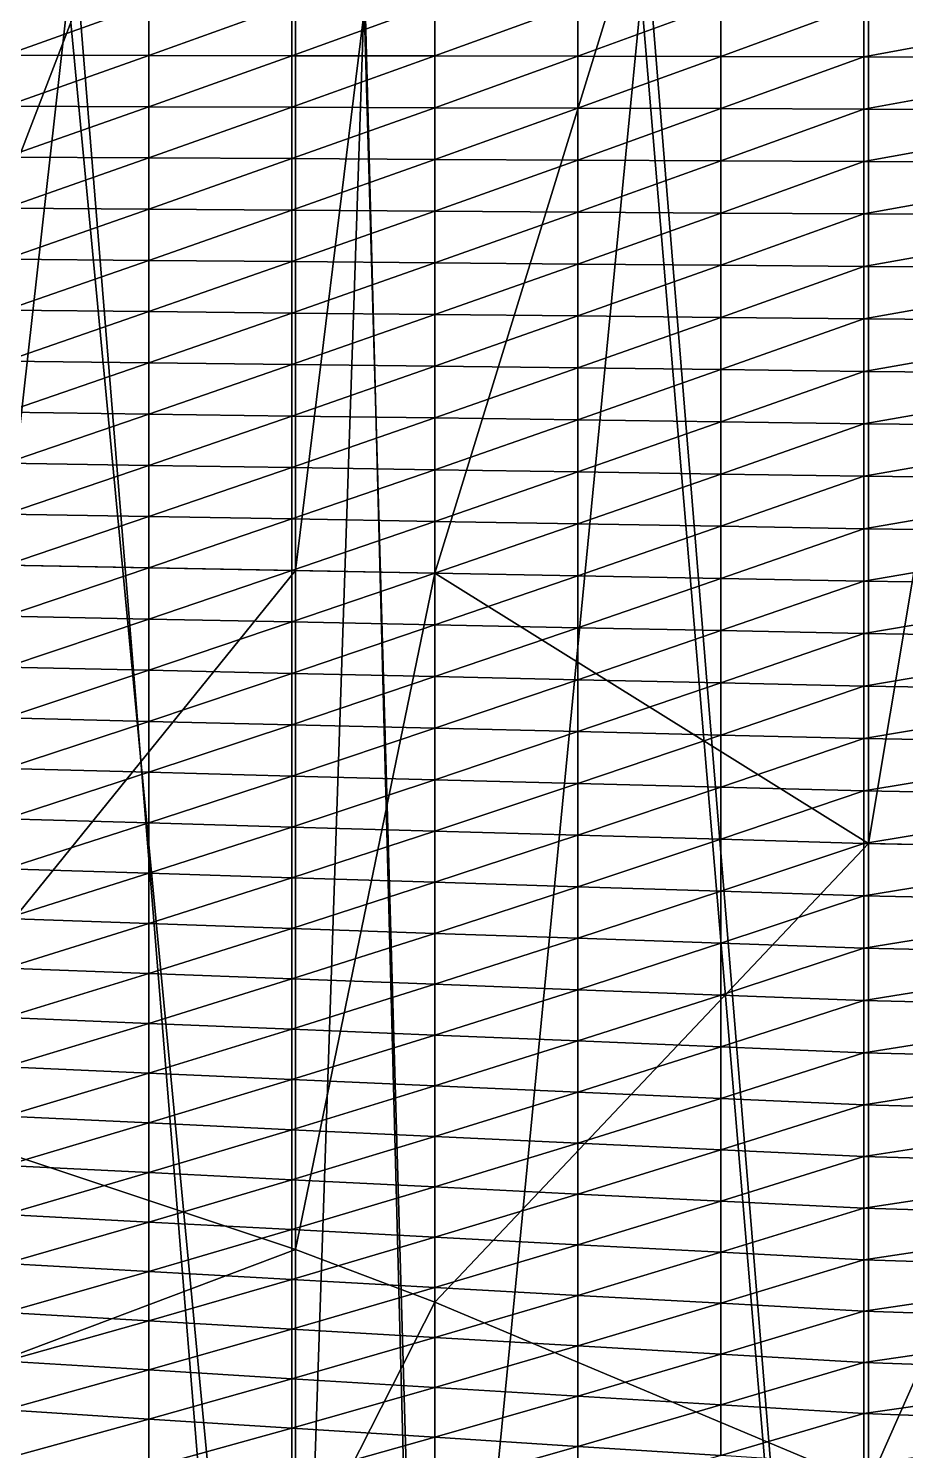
# Model space of a CAD drawing. Header units: metres. Extents: x -3 to 177, y -14 to 14.
# Drawn here: x 31.26 to 34.56, y -5.44 to -0.09 of the extents above; entities that cross this region are included whole.
import ezdxf

# ---------------------------------------------------------------- set-up
doc = ezdxf.new("R2010")
doc.units = ezdxf.units.M
for name, color, linetype, true_color in [('DB_5', 7, 'Continuous', 0x99866a), ('HOLD_5', 7, 'Continuous', 0xdf9582), ('HULL', 7, 'Continuous', 0x528ba5)]:
    doc.layers.add(name, color=color, linetype=linetype, true_color=true_color)

msp = doc.modelspace()

# ---------------------------------------------------------------- linework, layer by layer
at = {"layer": 'DB_5'}
for points in [[(34.4169, 10.1087, 1.75), (35.475, -10.5034, 1.75), (35.475, 10.5034, 1.75)], [(32.7875, 9.2422, 1.75), (34.4169, -10.1087, 1.75), (34.4169, 10.1087, 1.75)], [(34.4169, 10.1087, 1.75), (34.4169, -10.1087, 1.75), (35.475, -10.5034, 1.75)], [(32.2637, 8.9679, 1.75), (32.7875, -9.2422, 1.75), (32.7875, 9.2422, 1.75)], [(32.7875, 9.2422, 1.75), (32.7875, -9.2422, 1.75), (34.4169, -10.1087, 1.75)], [(30.6375, 8.157, 1.75), (32.2637, -8.9679, 1.75), (32.2637, 8.9679, 1.75)], [(32.2637, 8.9679, 1.75), (32.2637, -8.9679, 1.75), (32.7875, -9.2422, 1.75)], [(30.6375, 8.157, 1.75), (30.6375, -8.157, 1.75), (32.2637, -8.9679, 1.75)], [(32.7875, -2.1385), (32.7875, 2.1385), (34.4169, 3.1545)], [(32.7875, -2.1385), (34.4169, 3.1545), (34.4169, -3.1545)], [(34.4169, -3.1545), (34.4169, 3.1545), (35.475, 3.1757)], [(34.4169, -3.1545), (35.475, 3.1757), (35.475, -3.1757)], [(32.2637, -2.1287), (32.2637, 2.1287), (32.7875, 2.1385)], [(32.2637, -2.1287), (32.7875, 2.1385), (32.7875, -2.1385)], [(30.6375, -2.0985), (30.6375, 2.0985), (32.2637, 2.1287)], [(30.6375, -2.0985), (32.2637, 2.1287), (32.2637, -2.1287)], [(30.6375, -4.139, 0.35), (30.6375, -2.0985), (32.2637, -2.1287)], [(30.6375, -4.139, 0.35), (32.2637, -2.1287), (32.2637, -4.6807, 0.35)], [(32.2637, -4.6807, 0.35), (32.2637, -2.1287), (32.7875, -2.1385)], [(32.2637, -4.6807, 0.35), (32.7875, -2.1385), (32.7875, -4.8794, 0.35)], [(32.7875, -4.8794, 0.35), (32.7875, -2.1385), (34.4169, -3.1545)], [(32.7875, -4.8794, 0.35), (34.4169, -3.1545), (34.4169, -5.5645, 0.35)], [(34.4169, -5.5645, 0.35), (34.4169, -3.1545), (35.475, -3.1757)], [(34.4169, -5.5645, 0.35), (35.475, -3.1757), (35.475, -5.8089, 0.35)], [(30.6375, -5.2937, 0.7), (30.6375, -4.139, 0.35), (32.2637, -4.6807, 0.35)], [(30.6375, -5.2937, 0.7), (32.2637, -4.6807, 0.35), (32.2637, -5.9101, 0.7)], [(32.2637, -5.9101, 0.7), (32.2637, -4.6807, 0.35), (32.7875, -4.8794, 0.35)], [(32.2637, -5.9101, 0.7), (32.7875, -4.8794, 0.35), (32.7875, -6.1326, 0.7)], [(32.7875, -6.1326, 0.7), (32.7875, -4.8794, 0.35), (34.4169, -5.5645, 0.35)], [(30.6375, -6.2967, 1.05), (30.6375, -5.2937, 0.7), (32.2637, -5.9101, 0.7)]]:
    msp.add_3dface(points, dxfattribs=at)
at = {"layer": 'HOLD_5'}
for points in [[(30.6375, 9.996, 14.6), (30.6375, -9.996, 14.6), (32.2637, -9.996, 14.6)], [(30.6375, 9.996, 14.6), (32.2637, -9.996, 14.6), (32.2637, 9.996, 14.6)], [(32.2637, 9.996, 14.6), (32.2637, -9.996, 14.6), (32.7875, -9.996, 14.6)], [(32.2637, 9.996, 14.6), (32.7875, -9.996, 14.6), (32.7875, 9.996, 14.6)], [(32.7875, 9.996, 14.6), (32.7875, -9.996, 14.6), (34.4169, -9.996, 14.6)], [(32.7875, 9.996, 14.6), (34.4169, -9.996, 14.6), (34.4169, 9.996, 14.6)], [(34.4169, 9.996, 14.6), (34.4169, -9.996, 14.6), (35.475, -9.996, 14.6)], [(34.4169, 9.996, 14.6), (35.475, -9.996, 14.6), (35.475, 9.996, 14.6)], [(34.4169, -8.8001, 1.75), (34.4169, 8.8001, 1.75), (35.475, 9.1952, 1.75)], [(34.4169, -8.8001, 1.75), (35.475, 9.1952, 1.75), (35.475, -9.1952, 1.75)], [(32.7875, -7.9328, 1.75), (32.7875, 7.9328, 1.75), (34.4169, 8.8001, 1.75)], [(32.7875, -7.9328, 1.75), (34.4169, 8.8001, 1.75), (34.4169, -8.8001, 1.75)], [(32.2637, -7.6584, 1.75), (32.2637, 7.6584, 1.75), (32.7875, 7.9328, 1.75)], [(32.2637, -7.6584, 1.75), (32.7875, 7.9328, 1.75), (32.7875, -7.9328, 1.75)], [(30.6375, -6.8471, 1.75), (30.6375, 6.8471, 1.75), (32.2637, 7.6584, 1.75)], [(30.6375, -6.8471, 1.75), (32.2637, 7.6584, 1.75), (32.2637, -7.6584, 1.75)]]:
    msp.add_3dface(points, dxfattribs=at)
at = {"layer": 'HULL'}
for points in [[(31.175, -0.1917), (31.175, 0), (31.7125, 0)], [(31.175, -0.1917), (31.7125, 0), (31.7125, -0.1926)], [(31.7125, -0.1926), (31.7125, 0), (32.25, 0)], [(31.7125, -0.1926), (32.25, 0), (32.25, -0.1935)], [(32.25, -0.1935), (32.25, 0), (32.7875, 0)], [(32.25, -0.1935), (32.7875, 0), (32.7875, -0.1944)], [(32.7875, -0.1944), (32.7875, 0), (33.325, 0)], [(32.7875, -0.1944), (33.325, 0), (33.325, -0.1953)], [(33.325, -0.1953), (33.325, 0), (33.8625, 0)], [(33.325, -0.1953), (33.8625, 0), (33.8625, -0.1962)], [(33.8625, -0.1962), (33.8625, 0), (34.4, 0)], [(33.8625, -0.1962), (34.4, 0), (34.4, -0.1971)], [(34.4, -0.1971), (34.4, 0), (35.475, 0)], [(34.4, -0.1971), (35.475, 0), (35.475, -0.1985)], [(31.175, -0.3834), (31.175, -0.1917), (31.7125, -0.1926)], [(31.175, -0.3834), (31.7125, -0.1926), (31.7125, -0.3852)], [(31.7125, -0.3852), (31.7125, -0.1926), (32.25, -0.1935)], [(31.7125, -0.3852), (32.25, -0.1935), (32.25, -0.387)], [(32.25, -0.387), (32.25, -0.1935), (32.7875, -0.1944)], [(32.25, -0.387), (32.7875, -0.1944), (32.7875, -0.3888)], [(32.7875, -0.3888), (32.7875, -0.1944), (33.325, -0.1953)], [(32.7875, -0.3888), (33.325, -0.1953), (33.325, -0.3906)], [(33.325, -0.3906), (33.325, -0.1953), (33.8625, -0.1962)], [(33.325, -0.3906), (33.8625, -0.1962), (33.8625, -0.3925)], [(33.8625, -0.3925), (33.8625, -0.1962), (34.4, -0.1971)], [(33.8625, -0.3925), (34.4, -0.1971), (34.4, -0.3943)], [(34.4, -0.3943), (34.4, -0.1971), (35.475, -0.1985)], [(34.4, -0.3943), (35.475, -0.1985), (35.475, -0.397)], [(31.175, -0.575), (31.175, -0.3834), (31.7125, -0.3852)], [(31.175, -0.575), (31.7125, -0.3852), (31.7125, -0.5778)], [(31.7125, -0.5778), (31.7125, -0.3852), (32.25, -0.387)], [(31.7125, -0.5778), (32.25, -0.387), (32.25, -0.5805)], [(32.25, -0.5805), (32.25, -0.387), (32.7875, -0.3888)], [(32.25, -0.5805), (32.7875, -0.3888), (32.7875, -0.5832)], [(32.7875, -0.5832), (32.7875, -0.3888), (33.325, -0.3906)], [(32.7875, -0.5832), (33.325, -0.3906), (33.325, -0.586)], [(33.325, -0.586), (33.325, -0.3906), (33.8625, -0.3925)], [(33.325, -0.586), (33.8625, -0.3925), (33.8625, -0.5887)], [(33.8625, -0.5887), (33.8625, -0.3925), (34.4, -0.3943)], [(33.8625, -0.5887), (34.4, -0.3943), (34.4, -0.5914)], [(34.4, -0.5914), (34.4, -0.3943), (35.475, -0.397)], [(34.4, -0.5914), (35.475, -0.397), (35.475, -0.5954)], [(31.175, -0.7667), (31.175, -0.575), (31.7125, -0.5778)], [(31.175, -0.7667), (31.7125, -0.5778), (31.7125, -0.7704)], [(31.7125, -0.7704), (31.7125, -0.5778), (32.25, -0.5805)], [(31.7125, -0.7704), (32.25, -0.5805), (32.25, -0.774)], [(32.25, -0.774), (32.25, -0.5805), (32.7875, -0.5832)], [(32.25, -0.774), (32.7875, -0.5832), (32.7875, -0.7776)], [(32.7875, -0.7776), (32.7875, -0.5832), (33.325, -0.586)], [(32.7875, -0.7776), (33.325, -0.586), (33.325, -0.7813)], [(33.325, -0.7813), (33.325, -0.586), (33.8625, -0.5887)], [(33.325, -0.7813), (33.8625, -0.5887), (33.8625, -0.7849)], [(33.8625, -0.7849), (33.8625, -0.5887), (34.4, -0.5914)], [(33.8625, -0.7849), (34.4, -0.5914), (34.4, -0.7885)], [(34.4, -0.7885), (34.4, -0.5914), (35.475, -0.5954)], [(34.4, -0.7885), (35.475, -0.5954), (35.475, -0.7939)], [(31.175, -0.9584), (31.175, -0.7667), (31.7125, -0.7704)], [(31.175, -0.9584), (31.7125, -0.7704), (31.7125, -0.9629)], [(31.7125, -0.9629), (31.7125, -0.7704), (32.25, -0.774)], [(31.7125, -0.9629), (32.25, -0.774), (32.25, -0.9675)], [(32.25, -0.9675), (32.25, -0.774), (32.7875, -0.7776)], [(32.25, -0.9675), (32.7875, -0.7776), (32.7875, -0.972)], [(32.7875, -0.972), (32.7875, -0.7776), (33.325, -0.7813)], [(32.7875, -0.972), (33.325, -0.7813), (33.325, -0.9766)], [(33.325, -0.9766), (33.325, -0.7813), (33.8625, -0.7849)], [(33.325, -0.9766), (33.8625, -0.7849), (33.8625, -0.9811)], [(33.8625, -0.9811), (33.8625, -0.7849), (34.4, -0.7885)], [(33.8625, -0.9811), (34.4, -0.7885), (34.4, -0.9857)], [(34.4, -0.9857), (34.4, -0.7885), (35.475, -0.7939)], [(34.4, -0.9857), (35.475, -0.7939), (35.475, -0.9924)], [(31.175, -1.1501), (31.175, -0.9584), (31.7125, -0.9629)], [(31.175, -1.1501), (31.7125, -0.9629), (31.7125, -1.1555)], [(31.7125, -1.1555), (31.7125, -0.9629), (32.25, -0.9675)], [(31.7125, -1.1555), (32.25, -0.9675), (32.25, -1.161)], [(32.25, -1.161), (32.25, -0.9675), (32.7875, -0.972)], [(32.25, -1.161), (32.7875, -0.972), (32.7875, -1.1664)], [(32.7875, -1.1664), (32.7875, -0.972), (33.325, -0.9766)], [(32.7875, -1.1664), (33.325, -0.9766), (33.325, -1.1719)], [(33.325, -1.1719), (33.325, -0.9766), (33.8625, -0.9811)], [(33.325, -1.1719), (33.8625, -0.9811), (33.8625, -1.1774)], [(33.8625, -1.1774), (33.8625, -0.9811), (34.4, -0.9857)], [(33.8625, -1.1774), (34.4, -0.9857), (34.4, -1.1828)], [(34.4, -1.1828), (34.4, -0.9857), (35.475, -0.9924)], [(34.4, -1.1828), (35.475, -0.9924), (35.475, -1.1909)], [(31.175, -1.3418), (31.175, -1.1501), (31.7125, -1.1555)], [(31.175, -1.3418), (31.7125, -1.1555), (31.7125, -1.3481)], [(31.7125, -1.3481), (31.7125, -1.1555), (32.25, -1.161)], [(31.7125, -1.3481), (32.25, -1.161), (32.25, -1.3545)], [(32.25, -1.3545), (32.25, -1.161), (32.7875, -1.1664)], [(32.25, -1.3545), (32.7875, -1.1664), (32.7875, -1.3609)], [(32.7875, -1.3609), (32.7875, -1.1664), (33.325, -1.1719)], [(32.7875, -1.3609), (33.325, -1.1719), (33.325, -1.3672)], [(33.325, -1.3672), (33.325, -1.1719), (33.8625, -1.1774)], [(33.325, -1.3672), (33.8625, -1.1774), (33.8625, -1.3736)], [(33.8625, -1.3736), (33.8625, -1.1774), (34.4, -1.1828)], [(33.8625, -1.3736), (34.4, -1.1828), (34.4, -1.38)], [(34.4, -1.38), (34.4, -1.1828), (35.475, -1.1909)], [(34.4, -1.38), (35.475, -1.1909), (35.475, -1.3894)], [(31.175, -1.5334), (31.175, -1.3418), (31.7125, -1.3481)], [(31.175, -1.5334), (31.7125, -1.3481), (31.7125, -1.5407)], [(31.7125, -1.5407), (31.7125, -1.3481), (32.25, -1.3545)], [(31.7125, -1.5407), (32.25, -1.3545), (32.25, -1.548)], [(32.25, -1.548), (32.25, -1.3545), (32.7875, -1.3609)], [(32.25, -1.548), (32.7875, -1.3609), (32.7875, -1.5553)], [(32.7875, -1.5553), (32.7875, -1.3609), (33.325, -1.3672)], [(32.7875, -1.5553), (33.325, -1.3672), (33.325, -1.5625)], [(33.325, -1.5625), (33.325, -1.3672), (33.8625, -1.3736)], [(33.325, -1.5625), (33.8625, -1.3736), (33.8625, -1.5698)], [(33.8625, -1.5698), (33.8625, -1.3736), (34.4, -1.38)], [(33.8625, -1.5698), (34.4, -1.38), (34.4, -1.5771)], [(34.4, -1.5771), (34.4, -1.38), (35.475, -1.3894)], [(34.4, -1.5771), (35.475, -1.3894), (35.475, -1.5878)], [(31.175, -1.7251), (31.175, -1.5334), (31.7125, -1.5407)], [(31.175, -1.7251), (31.7125, -1.5407), (31.7125, -1.7333)], [(31.7125, -1.7333), (31.7125, -1.5407), (32.25, -1.548)], [(31.7125, -1.7333), (32.25, -1.548), (32.25, -1.7415)], [(32.25, -1.7415), (32.25, -1.548), (32.7875, -1.5553)], [(32.25, -1.7415), (32.7875, -1.5553), (32.7875, -1.7497)], [(32.7875, -1.7497), (32.7875, -1.5553), (33.325, -1.5625)], [(32.7875, -1.7497), (33.325, -1.5625), (33.325, -1.7579)], [(33.325, -1.7579), (33.325, -1.5625), (33.8625, -1.5698)], [(33.325, -1.7579), (33.8625, -1.5698), (33.8625, -1.766)], [(33.8625, -1.766), (33.8625, -1.5698), (34.4, -1.5771)], [(33.8625, -1.766), (34.4, -1.5771), (34.4, -1.7742)], [(34.4, -1.7742), (34.4, -1.5771), (35.475, -1.5878)], [(34.4, -1.7742), (35.475, -1.5878), (35.475, -1.7863)], [(31.175, -1.9168), (31.175, -1.7251), (31.7125, -1.7333)], [(31.175, -1.9168), (31.7125, -1.7333), (31.7125, -1.9259)], [(31.7125, -1.9259), (31.7125, -1.7333), (32.25, -1.7415)], [(31.7125, -1.9259), (32.25, -1.7415), (32.25, -1.935)], [(32.25, -1.935), (32.25, -1.7415), (32.7875, -1.7497)], [(32.25, -1.935), (32.7875, -1.7497), (32.7875, -1.9441)], [(32.7875, -1.9441), (32.7875, -1.7497), (33.325, -1.7579)], [(32.7875, -1.9441), (33.325, -1.7579), (33.325, -1.9532)], [(33.325, -1.9532), (33.325, -1.7579), (33.8625, -1.766)], [(33.325, -1.9532), (33.8625, -1.766), (33.8625, -1.9623)], [(33.8625, -1.9623), (33.8625, -1.766), (34.4, -1.7742)], [(33.8625, -1.9623), (34.4, -1.7742), (34.4, -1.9714)], [(34.4, -1.9714), (34.4, -1.7742), (35.475, -1.7863)], [(34.4, -1.9714), (35.475, -1.7863), (35.475, -1.9848)], [(31.175, -2.1085), (31.175, -1.9168), (31.7125, -1.9259)], [(31.175, -2.1085), (31.7125, -1.9259), (31.7125, -2.1185)], [(31.7125, -2.1185), (31.7125, -1.9259), (32.25, -1.935)], [(31.7125, -2.1185), (32.25, -1.935), (32.25, -2.1285)], [(32.25, -2.1285), (32.25, -1.935), (32.7875, -1.9441)], [(32.25, -2.1285), (32.7875, -1.9441), (32.7875, -2.1385)], [(32.7875, -2.1385), (32.7875, -1.9441), (33.325, -1.9532)], [(32.7875, -2.1385), (33.325, -1.9532), (33.325, -2.1485)], [(33.325, -2.1485), (33.325, -1.9532), (33.8625, -1.9623)], [(33.325, -2.1485), (33.8625, -1.9623), (33.8625, -2.1585)], [(33.8625, -2.1585), (33.8625, -1.9623), (34.4, -1.9714)], [(33.8625, -2.1585), (34.4, -1.9714), (34.4, -2.1685)], [(34.4, -2.1685), (34.4, -1.9714), (35.475, -1.9848)], [(34.4, -2.1685), (35.475, -1.9848), (35.475, -2.1833)], [(31.175, -2.3001, 0.0018), (31.175, -2.1085), (31.7125, -2.1185)], [(31.175, -2.3001, 0.0018), (31.7125, -2.1185), (31.7125, -2.311, 0.0015)], [(31.7125, -2.311, 0.0015), (31.7125, -2.1185), (32.25, -2.1285)], [(31.7125, -2.311, 0.0015), (32.25, -2.1285), (32.25, -2.322, 0.0012)], [(32.25, -2.322, 0.0012), (32.25, -2.1285), (32.7875, -2.1385)], [(32.25, -2.322, 0.0012), (32.7875, -2.1385), (32.7875, -2.3329, 0.0009)], [(32.7875, -2.3329, 0.0009), (32.7875, -2.1385), (33.325, -2.1485)], [(32.7875, -2.3329, 0.0009), (33.325, -2.1485), (33.325, -2.3438, 0.0006)], [(33.325, -2.3438, 0.0006), (33.325, -2.1485), (33.8625, -2.1585)], [(33.325, -2.3438, 0.0006), (33.8625, -2.1585), (33.8625, -2.3547, 0.0003)], [(33.8625, -2.3547, 0.0003), (33.8625, -2.1585), (34.4, -2.1685)], [(33.8625, -2.3547, 0.0003), (34.4, -2.1685), (34.4, -2.3656)], [(34.4, -2.3656), (34.4, -2.1685), (35.475, -2.1833)], [(34.4, -2.3656), (35.475, -2.1833), (35.475, -2.3818)], [(31.175, -2.4915, 0.0101), (31.175, -2.3001, 0.0018), (31.7125, -2.311, 0.0015)], [(31.175, -2.4915, 0.0101), (31.7125, -2.311, 0.0015), (31.7125, -2.5034, 0.0085)], [(31.7125, -2.5034, 0.0085), (31.7125, -2.311, 0.0015), (32.25, -2.322, 0.0012)], [(31.7125, -2.5034, 0.0085), (32.25, -2.322, 0.0012), (32.25, -2.5153, 0.0068)], [(32.25, -2.5153, 0.0068), (32.25, -2.322, 0.0012), (32.7875, -2.3329, 0.0009)], [(32.25, -2.5153, 0.0068), (32.7875, -2.3329, 0.0009), (32.7875, -2.5272, 0.0051)], [(32.7875, -2.5272, 0.0051), (32.7875, -2.3329, 0.0009), (33.325, -2.3438, 0.0006)], [(32.7875, -2.5272, 0.0051), (33.325, -2.3438, 0.0006), (33.325, -2.539, 0.0034)], [(33.325, -2.539, 0.0034), (33.325, -2.3438, 0.0006), (33.8625, -2.3547, 0.0003)], [(33.325, -2.539, 0.0034), (33.8625, -2.3547, 0.0003), (33.8625, -2.5509, 0.0017)], [(33.8625, -2.5509, 0.0017), (33.8625, -2.3547, 0.0003), (34.4, -2.3656)], [(33.8625, -2.5509, 0.0017), (34.4, -2.3656), (34.4, -2.5628)], [(34.4, -2.5628), (34.4, -2.3656), (35.475, -2.3818)], [(34.4, -2.5628), (35.475, -2.3818), (35.475, -2.5802)], [(31.175, -2.6829, 0.0193), (31.175, -2.4915, 0.0101), (31.7125, -2.5034, 0.0085)], [(31.175, -2.6829, 0.0193), (31.7125, -2.5034, 0.0085), (31.7125, -2.6957, 0.0161)], [(31.7125, -2.6957, 0.0161), (31.7125, -2.5034, 0.0085), (32.25, -2.5153, 0.0068)], [(31.7125, -2.6957, 0.0161), (32.25, -2.5153, 0.0068), (32.25, -2.7086, 0.0129)], [(32.25, -2.7086, 0.0129), (32.25, -2.5153, 0.0068), (32.7875, -2.5272, 0.0051)], [(32.25, -2.7086, 0.0129), (32.7875, -2.5272, 0.0051), (32.7875, -2.7214, 0.0097)], [(32.7875, -2.7214, 0.0097), (32.7875, -2.5272, 0.0051), (33.325, -2.539, 0.0034)], [(32.7875, -2.7214, 0.0097), (33.325, -2.539, 0.0034), (33.325, -2.7342, 0.0064)], [(33.325, -2.7342, 0.0064), (33.325, -2.539, 0.0034), (33.8625, -2.5509, 0.0017)], [(33.325, -2.7342, 0.0064), (33.8625, -2.5509, 0.0017), (33.8625, -2.7471, 0.0032)], [(33.8625, -2.7471, 0.0032), (33.8625, -2.5509, 0.0017), (34.4, -2.5628)], [(33.8625, -2.7471, 0.0032), (34.4, -2.5628), (34.4, -2.7599)], [(34.4, -2.7599), (34.4, -2.5628), (35.475, -2.5802)], [(34.4, -2.7599), (35.475, -2.5802), (35.475, -2.7787)], [(31.175, -2.8731, 0.0398), (31.175, -2.6829, 0.0193), (31.7125, -2.6957, 0.0161)], [(31.175, -2.8731, 0.0398), (31.7125, -2.6957, 0.0161), (31.7125, -2.8871, 0.0332)], [(31.7125, -2.8871, 0.0332), (31.7125, -2.6957, 0.0161), (32.25, -2.7086, 0.0129)], [(31.7125, -2.8871, 0.0332), (32.25, -2.7086, 0.0129), (32.25, -2.9011, 0.0265)], [(32.25, -2.9011, 0.0265), (32.25, -2.7086, 0.0129), (32.7875, -2.7214, 0.0097)], [(32.25, -2.9011, 0.0265), (32.7875, -2.7214, 0.0097), (32.7875, -2.9151, 0.0199)], [(32.7875, -2.9151, 0.0199), (32.7875, -2.7214, 0.0097), (33.325, -2.7342, 0.0064)], [(32.7875, -2.9151, 0.0199), (33.325, -2.7342, 0.0064), (33.325, -2.9291, 0.0133)], [(33.325, -2.9291, 0.0133), (33.325, -2.7342, 0.0064), (33.8625, -2.7471, 0.0032)], [(33.325, -2.9291, 0.0133), (33.8625, -2.7471, 0.0032), (33.8625, -2.9431, 0.0066)], [(33.8625, -2.9431, 0.0066), (33.8625, -2.7471, 0.0032), (34.4, -2.7599)], [(33.8625, -2.9431, 0.0066), (34.4, -2.7599), (34.4, -2.957)], [(34.4, -2.957), (34.4, -2.7599), (35.475, -2.7787)], [(34.4, -2.957), (35.475, -2.7787), (35.475, -2.9772)], [(31.175, -3.0622, 0.0665), (31.175, -2.8731, 0.0398), (31.7125, -2.8871, 0.0332)], [(31.175, -3.0622, 0.0665), (31.7125, -2.8871, 0.0332), (31.7125, -3.0776, 0.0554)], [(31.7125, -3.0776, 0.0554), (31.7125, -2.8871, 0.0332), (32.25, -2.9011, 0.0265)], [(31.7125, -3.0776, 0.0554), (32.25, -2.9011, 0.0265), (32.25, -3.0929, 0.0443)], [(32.25, -3.0929, 0.0443), (32.25, -2.9011, 0.0265), (32.7875, -2.9151, 0.0199)], [(32.25, -3.0929, 0.0443), (32.7875, -2.9151, 0.0199), (32.7875, -3.1082, 0.0333)], [(32.7875, -3.1082, 0.0333), (32.7875, -2.9151, 0.0199), (33.325, -2.9291, 0.0133)], [(32.7875, -3.1082, 0.0333), (33.325, -2.9291, 0.0133), (33.325, -3.1235, 0.0222)], [(33.325, -3.1235, 0.0222), (33.325, -2.9291, 0.0133), (33.8625, -2.9431, 0.0066)], [(33.325, -3.1235, 0.0222), (33.8625, -2.9431, 0.0066), (33.8625, -3.1389, 0.0111)], [(33.8625, -3.1389, 0.0111), (33.8625, -2.9431, 0.0066), (34.4, -2.957)], [(33.8625, -3.1389, 0.0111), (34.4, -2.957), (34.4, -3.1542)], [(34.4, -3.1542), (34.4, -2.957), (35.475, -2.9772)], [(34.4, -3.1542), (35.475, -2.9772), (35.475, -3.1757)], [(31.175, -3.2499, 0.1002), (31.175, -3.0622, 0.0665), (31.7125, -3.0776, 0.0554)], [(31.175, -3.2499, 0.1002), (31.7125, -3.0776, 0.0554), (31.7125, -3.2668, 0.0838)], [(31.7125, -3.2668, 0.0838), (31.7125, -3.0776, 0.0554), (32.25, -3.0929, 0.0443)], [(31.7125, -3.2668, 0.0838), (32.25, -3.0929, 0.0443), (32.25, -3.2837, 0.0674)], [(32.25, -3.2837, 0.0674), (32.25, -3.0929, 0.0443), (32.7875, -3.1082, 0.0333)], [(32.25, -3.2837, 0.0674), (32.7875, -3.1082, 0.0333), (32.7875, -3.3006, 0.051)], [(32.7875, -3.3006, 0.051), (32.7875, -3.1082, 0.0333), (33.325, -3.1235, 0.0222)], [(32.7875, -3.3006, 0.051), (33.325, -3.1235, 0.0222), (33.325, -3.3175, 0.0346)], [(33.325, -3.3175, 0.0346), (33.325, -3.1235, 0.0222), (33.8625, -3.1389, 0.0111)], [(33.325, -3.3175, 0.0346), (33.8625, -3.1389, 0.0111), (33.8625, -3.3344, 0.0182)], [(33.8625, -3.3344, 0.0182), (33.8625, -3.1389, 0.0111), (34.4, -3.1542)], [(33.8625, -3.3344, 0.0182), (34.4, -3.1542), (34.4, -3.3513, 0.0018)], [(34.4, -3.3513, 0.0018), (34.4, -3.1542), (35.475, -3.1757)], [(34.4, -3.3513, 0.0018), (35.475, -3.1757), (35.475, -3.3741, 0.0016)], [(31.175, -3.4372, 0.1373), (31.175, -3.2499, 0.1002), (31.7125, -3.2668, 0.0838)], [(31.175, -3.4372, 0.1373), (31.7125, -3.2668, 0.0838), (31.7125, -3.4557, 0.1162)], [(31.7125, -3.4557, 0.1162), (31.7125, -3.2668, 0.0838), (32.25, -3.2837, 0.0674)], [(31.7125, -3.4557, 0.1162), (32.25, -3.2837, 0.0674), (32.25, -3.4742, 0.095)], [(32.25, -3.4742, 0.095), (32.25, -3.2837, 0.0674), (32.7875, -3.3006, 0.051)], [(32.25, -3.4742, 0.095), (32.7875, -3.3006, 0.051), (32.7875, -3.4927, 0.0738)], [(32.7875, -3.4927, 0.0738), (32.7875, -3.3006, 0.051), (33.325, -3.3175, 0.0346)], [(32.7875, -3.4927, 0.0738), (33.325, -3.3175, 0.0346), (33.325, -3.5112, 0.0526)], [(33.325, -3.5112, 0.0526), (33.325, -3.3175, 0.0346), (33.8625, -3.3344, 0.0182)], [(33.325, -3.5112, 0.0526), (33.8625, -3.3344, 0.0182), (33.8625, -3.5297, 0.0314)], [(33.8625, -3.5297, 0.0314), (33.8625, -3.3344, 0.0182), (34.4, -3.3513, 0.0018)], [(33.8625, -3.5297, 0.0314), (34.4, -3.3513, 0.0018), (34.4, -3.5482, 0.0102)], [(34.4, -3.5482, 0.0102), (34.4, -3.3513, 0.0018), (35.475, -3.3741, 0.0016)], [(34.4, -3.5482, 0.0102), (35.475, -3.3741, 0.0016), (35.475, -3.5725, 0.0089)], [(31.175, -3.6234, 0.1787), (31.175, -3.4372, 0.1373), (31.7125, -3.4557, 0.1162)], [(31.175, -3.6234, 0.1787), (31.7125, -3.4557, 0.1162), (31.7125, -3.6437, 0.1524)], [(31.7125, -3.6437, 0.1524), (31.7125, -3.4557, 0.1162), (32.25, -3.4742, 0.095)], [(31.7125, -3.6437, 0.1524), (32.25, -3.4742, 0.095), (32.25, -3.664, 0.126)], [(32.25, -3.664, 0.126), (32.25, -3.4742, 0.095), (32.7875, -3.4927, 0.0738)], [(32.25, -3.664, 0.126), (32.7875, -3.4927, 0.0738), (32.7875, -3.6842, 0.0997)], [(32.7875, -3.6842, 0.0997), (32.7875, -3.4927, 0.0738), (33.325, -3.5112, 0.0526)], [(32.7875, -3.6842, 0.0997), (33.325, -3.5112, 0.0526), (33.325, -3.7045, 0.0733)], [(33.325, -3.7045, 0.0733), (33.325, -3.5112, 0.0526), (33.8625, -3.5297, 0.0314)], [(33.325, -3.7045, 0.0733), (33.8625, -3.5297, 0.0314), (33.8625, -3.7248, 0.047)], [(33.8625, -3.7248, 0.047), (33.8625, -3.5297, 0.0314), (34.4, -3.5482, 0.0102)], [(33.8625, -3.7248, 0.047), (34.4, -3.5482, 0.0102), (34.4, -3.7451, 0.0206)], [(34.4, -3.7451, 0.0206), (34.4, -3.5482, 0.0102), (35.475, -3.5725, 0.0089)], [(34.4, -3.7451, 0.0206), (35.475, -3.5725, 0.0089), (35.475, -3.7707, 0.018)], [(31.175, -3.8092, 0.2234), (31.175, -3.6234, 0.1787), (31.7125, -3.6437, 0.1524)], [(31.175, -3.8092, 0.2234), (31.7125, -3.6437, 0.1524), (31.7125, -3.8312, 0.193)], [(31.7125, -3.8312, 0.193), (31.7125, -3.6437, 0.1524), (32.25, -3.664, 0.126)], [(31.7125, -3.8312, 0.193), (32.25, -3.664, 0.126), (32.25, -3.8532, 0.1626)], [(32.25, -3.8532, 0.1626), (32.25, -3.664, 0.126), (32.7875, -3.6842, 0.0997)], [(32.25, -3.8532, 0.1626), (32.7875, -3.6842, 0.0997), (32.7875, -3.8752, 0.1322)], [(32.7875, -3.8752, 0.1322), (32.7875, -3.6842, 0.0997), (33.325, -3.7045, 0.0733)], [(32.7875, -3.8752, 0.1322), (33.325, -3.7045, 0.0733), (33.325, -3.8972, 0.1017)], [(33.325, -3.8972, 0.1017), (33.325, -3.7045, 0.0733), (33.8625, -3.7248, 0.047)], [(33.325, -3.8972, 0.1017), (33.8625, -3.7248, 0.047), (33.8625, -3.9192, 0.0713)], [(33.8625, -3.9192, 0.0713), (33.8625, -3.7248, 0.047), (34.4, -3.7451, 0.0206)], [(33.8625, -3.9192, 0.0713), (34.4, -3.7451, 0.0206), (34.4, -3.9411, 0.0409)], [(34.4, -3.9411, 0.0409), (34.4, -3.7451, 0.0206), (35.475, -3.7707, 0.018)], [(34.4, -3.9411, 0.0409), (35.475, -3.7707, 0.018), (35.475, -3.9682, 0.0358)], [(31.175, -3.9948, 0.2694), (31.175, -3.8092, 0.2234), (31.7125, -3.8312, 0.193)], [(31.175, -3.9948, 0.2694), (31.7125, -3.8312, 0.193), (31.7125, -4.0184, 0.2354)], [(31.7125, -4.0184, 0.2354), (31.7125, -3.8312, 0.193), (32.25, -3.8532, 0.1626)], [(31.7125, -4.0184, 0.2354), (32.25, -3.8532, 0.1626), (32.25, -4.0421, 0.2013)], [(32.25, -4.0421, 0.2013), (32.25, -3.8532, 0.1626), (32.7875, -3.8752, 0.1322)], [(32.25, -4.0421, 0.2013), (32.7875, -3.8752, 0.1322), (32.7875, -4.0658, 0.1672)], [(32.7875, -4.0658, 0.1672), (32.7875, -3.8752, 0.1322), (33.325, -3.8972, 0.1017)], [(32.7875, -4.0658, 0.1672), (33.325, -3.8972, 0.1017), (33.325, -4.0895, 0.1331)], [(33.325, -4.0895, 0.1331), (33.325, -3.8972, 0.1017), (33.8625, -3.9192, 0.0713)], [(33.325, -4.0895, 0.1331), (33.8625, -3.9192, 0.0713), (33.8625, -4.1131, 0.099)], [(33.8625, -4.1131, 0.099), (33.8625, -3.9192, 0.0713), (34.4, -3.9411, 0.0409)], [(33.8625, -4.1131, 0.099), (34.4, -3.9411, 0.0409), (34.4, -4.1368, 0.0649)], [(34.4, -4.1368, 0.0649), (34.4, -3.9411, 0.0409), (35.475, -3.9682, 0.0358)], [(31.175, -4.1801, 0.3171), (31.175, -3.9948, 0.2694), (31.7125, -4.0184, 0.2354)], [(34.4, -4.1368, 0.0649), (35.475, -3.9682, 0.0358), (35.475, -4.1654, 0.0568)], [(31.175, -4.1801, 0.3171), (31.7125, -4.0184, 0.2354), (31.7125, -4.2054, 0.2798)], [(31.7125, -4.2054, 0.2798), (31.7125, -4.0184, 0.2354), (32.25, -4.0421, 0.2013)], [(31.7125, -4.2054, 0.2798), (32.25, -4.0421, 0.2013), (32.25, -4.2307, 0.2425)], [(32.25, -4.2307, 0.2425), (32.25, -4.0421, 0.2013), (32.7875, -4.0658, 0.1672)], [(32.25, -4.2307, 0.2425), (32.7875, -4.0658, 0.1672), (32.7875, -4.2559, 0.2053)], [(32.7875, -4.2559, 0.2053), (32.7875, -4.0658, 0.1672), (33.325, -4.0895, 0.1331)], [(32.7875, -4.2559, 0.2053), (33.325, -4.0895, 0.1331), (33.325, -4.2812, 0.168)], [(33.325, -4.2812, 0.168), (33.325, -4.0895, 0.1331), (33.8625, -4.1131, 0.099)], [(33.325, -4.2812, 0.168), (33.8625, -4.1131, 0.099), (33.8625, -4.3065, 0.1307)], [(33.8625, -4.3065, 0.1307), (33.8625, -4.1131, 0.099), (34.4, -4.1368, 0.0649)], [(33.8625, -4.3065, 0.1307), (34.4, -4.1368, 0.0649), (34.4, -4.3318, 0.0934)], [(34.4, -4.3318, 0.0934), (34.4, -4.1368, 0.0649), (35.475, -4.1654, 0.0568)], [(34.4, -4.3318, 0.0934), (35.475, -4.1654, 0.0568), (35.475, -4.3621, 0.0818)], [(31.175, -4.365, 0.3665), (31.175, -4.1801, 0.3171), (31.7125, -4.2054, 0.2798)], [(31.175, -4.365, 0.3665), (31.7125, -4.2054, 0.2798), (31.7125, -4.3918, 0.3266)], [(31.7125, -4.3918, 0.3266), (31.7125, -4.2054, 0.2798), (32.25, -4.2307, 0.2425)], [(31.7125, -4.3918, 0.3266), (32.25, -4.2307, 0.2425), (32.25, -4.4187, 0.2868)], [(32.25, -4.4187, 0.2868), (32.25, -4.2307, 0.2425), (32.7875, -4.2559, 0.2053)], [(32.25, -4.4187, 0.2868), (32.7875, -4.2559, 0.2053), (32.7875, -4.4455, 0.2469)], [(32.7875, -4.4455, 0.2469), (32.7875, -4.2559, 0.2053), (33.325, -4.2812, 0.168)], [(32.7875, -4.4455, 0.2469), (33.325, -4.2812, 0.168), (33.325, -4.4724, 0.207)], [(33.325, -4.4724, 0.207), (33.325, -4.2812, 0.168), (33.8625, -4.3065, 0.1307)], [(33.325, -4.4724, 0.207), (33.8625, -4.3065, 0.1307), (33.8625, -4.4992, 0.1671)], [(33.8625, -4.4992, 0.1671), (33.8625, -4.3065, 0.1307), (34.4, -4.3318, 0.0934)], [(31.175, -4.5497, 0.4169), (31.175, -4.365, 0.3665), (31.7125, -4.3918, 0.3266)], [(33.8625, -4.4992, 0.1671), (34.4, -4.3318, 0.0934), (34.4, -4.5261, 0.1272)], [(34.4, -4.5261, 0.1272), (34.4, -4.3318, 0.0934), (35.475, -4.3621, 0.0818)], [(34.4, -4.5261, 0.1272), (35.475, -4.3621, 0.0818), (35.475, -4.558, 0.1113)], [(31.175, -4.5497, 0.4169), (31.7125, -4.3918, 0.3266), (31.7125, -4.5781, 0.3745)], [(31.7125, -4.5781, 0.3745), (31.7125, -4.3918, 0.3266), (32.25, -4.4187, 0.2868)], [(31.7125, -4.5781, 0.3745), (32.25, -4.4187, 0.2868), (32.25, -4.6064, 0.3321)], [(32.25, -4.6064, 0.3321), (32.25, -4.4187, 0.2868), (32.7875, -4.4455, 0.2469)], [(32.25, -4.6064, 0.3321), (32.7875, -4.4455, 0.2469), (32.7875, -4.6348, 0.2898)], [(32.7875, -4.6348, 0.2898), (32.7875, -4.4455, 0.2469), (33.325, -4.4724, 0.207)], [(32.7875, -4.6348, 0.2898), (33.325, -4.4724, 0.207), (33.325, -4.6632, 0.2474)], [(33.325, -4.6632, 0.2474), (33.325, -4.4724, 0.207), (33.8625, -4.4992, 0.1671)], [(33.325, -4.6632, 0.2474), (33.8625, -4.4992, 0.1671), (33.8625, -4.6916, 0.205)], [(33.8625, -4.6916, 0.205), (33.8625, -4.4992, 0.1671), (34.4, -4.5261, 0.1272)], [(33.8625, -4.6916, 0.205), (34.4, -4.5261, 0.1272), (34.4, -4.72, 0.1627)], [(34.4, -4.72, 0.1627), (34.4, -4.5261, 0.1272), (35.475, -4.558, 0.1113)], [(31.175, -4.7338, 0.4694), (31.175, -4.5497, 0.4169), (31.7125, -4.5781, 0.3745)], [(31.175, -4.7338, 0.4694), (31.7125, -4.5781, 0.3745), (31.7125, -4.7637, 0.4249)], [(31.7125, -4.7637, 0.4249), (31.7125, -4.5781, 0.3745), (32.25, -4.6064, 0.3321)], [(34.4, -4.72, 0.1627), (35.475, -4.558, 0.1113), (35.475, -4.7536, 0.1423)], [(31.7125, -4.7637, 0.4249), (32.25, -4.6064, 0.3321), (32.25, -4.7936, 0.3804)], [(32.25, -4.7936, 0.3804), (32.25, -4.6064, 0.3321), (32.7875, -4.6348, 0.2898)], [(32.25, -4.7936, 0.3804), (32.7875, -4.6348, 0.2898), (32.7875, -4.8234, 0.3359)], [(32.7875, -4.8234, 0.3359), (32.7875, -4.6348, 0.2898), (33.325, -4.6632, 0.2474)], [(32.7875, -4.8234, 0.3359), (33.325, -4.6632, 0.2474), (33.325, -4.8533, 0.2915)], [(33.325, -4.8533, 0.2915), (33.325, -4.6632, 0.2474), (33.8625, -4.6916, 0.205)], [(33.325, -4.8533, 0.2915), (33.8625, -4.6916, 0.205), (33.8625, -4.8832, 0.247)], [(33.8625, -4.8832, 0.247), (33.8625, -4.6916, 0.205), (34.4, -4.72, 0.1627)], [(31.175, -4.9177, 0.523), (31.175, -4.7338, 0.4694), (31.7125, -4.7637, 0.4249)], [(33.8625, -4.8832, 0.247), (34.4, -4.72, 0.1627), (34.4, -4.913, 0.2025)], [(34.4, -4.913, 0.2025), (34.4, -4.72, 0.1627), (35.475, -4.7536, 0.1423)], [(34.4, -4.913, 0.2025), (35.475, -4.7536, 0.1423), (35.475, -4.9486, 0.1772)], [(31.175, -4.9177, 0.523), (31.7125, -4.7637, 0.4249), (31.7125, -4.949, 0.4764)], [(31.7125, -4.949, 0.4764), (31.7125, -4.7637, 0.4249), (32.25, -4.7936, 0.3804)], [(31.7125, -4.949, 0.4764), (32.25, -4.7936, 0.3804), (32.25, -4.9804, 0.4298)], [(32.25, -4.9804, 0.4298), (32.25, -4.7936, 0.3804), (32.7875, -4.8234, 0.3359)], [(32.25, -4.9804, 0.4298), (32.7875, -4.8234, 0.3359), (32.7875, -5.0118, 0.3833)], [(32.7875, -5.0118, 0.3833), (32.7875, -4.8234, 0.3359), (33.325, -4.8533, 0.2915)], [(32.7875, -5.0118, 0.3833), (33.325, -4.8533, 0.2915), (33.325, -5.0431, 0.3367)], [(33.325, -5.0431, 0.3367), (33.325, -4.8533, 0.2915), (33.8625, -4.8832, 0.247)], [(31.175, -5.1011, 0.5782), (31.175, -4.9177, 0.523), (31.7125, -4.949, 0.4764)], [(33.325, -5.0431, 0.3367), (33.8625, -4.8832, 0.247), (33.8625, -5.0745, 0.2902)], [(33.8625, -5.0745, 0.2902), (33.8625, -4.8832, 0.247), (34.4, -4.913, 0.2025)], [(33.8625, -5.0745, 0.2902), (34.4, -4.913, 0.2025), (34.4, -5.1058, 0.2436)], [(34.4, -5.1058, 0.2436), (34.4, -4.913, 0.2025), (35.475, -4.9486, 0.1772)], [(31.175, -5.1011, 0.5782), (31.7125, -4.949, 0.4764), (31.7125, -5.1339, 0.5298)], [(31.7125, -5.1339, 0.5298), (31.7125, -4.949, 0.4764), (32.25, -4.9804, 0.4298)], [(34.4, -5.1058, 0.2436), (35.475, -4.9486, 0.1772), (35.475, -5.1432, 0.2131)], [(31.7125, -5.1339, 0.5298), (32.25, -4.9804, 0.4298), (32.25, -5.1667, 0.4814)], [(32.25, -5.1667, 0.4814), (32.25, -4.9804, 0.4298), (32.7875, -5.0118, 0.3833)], [(32.25, -5.1667, 0.4814), (32.7875, -5.0118, 0.3833), (32.7875, -5.1995, 0.4331)], [(32.7875, -5.1995, 0.4331), (32.7875, -5.0118, 0.3833), (33.325, -5.0431, 0.3367)], [(32.7875, -5.1995, 0.4331), (33.325, -5.0431, 0.3367), (33.325, -5.2323, 0.3847)], [(33.325, -5.2323, 0.3847), (33.325, -5.0431, 0.3367), (33.8625, -5.0745, 0.2902)], [(33.325, -5.2323, 0.3847), (33.8625, -5.0745, 0.2902), (33.8625, -5.2651, 0.3363)], [(33.8625, -5.2651, 0.3363), (33.8625, -5.0745, 0.2902), (34.4, -5.1058, 0.2436)], [(31.175, -5.284, 0.6348), (31.175, -5.1011, 0.5782), (31.7125, -5.1339, 0.5298)], [(33.8625, -5.2651, 0.3363), (34.4, -5.1058, 0.2436), (34.4, -5.2979, 0.288)], [(34.4, -5.2979, 0.288), (34.4, -5.1058, 0.2436), (35.475, -5.1432, 0.2131)], [(31.175, -5.284, 0.6348), (31.7125, -5.1339, 0.5298), (31.7125, -5.3183, 0.5845)], [(31.7125, -5.3183, 0.5845), (31.7125, -5.1339, 0.5298), (32.25, -5.1667, 0.4814)], [(31.7125, -5.3183, 0.5845), (32.25, -5.1667, 0.4814), (32.25, -5.3526, 0.5341)], [(32.25, -5.3526, 0.5341), (32.25, -5.1667, 0.4814), (32.7875, -5.1995, 0.4331)], [(34.4, -5.2979, 0.288), (35.475, -5.1432, 0.2131), (35.475, -5.3373, 0.252)], [(32.25, -5.3526, 0.5341), (32.7875, -5.1995, 0.4331), (32.7875, -5.387, 0.4838)], [(32.7875, -5.387, 0.4838), (32.7875, -5.1995, 0.4331), (33.325, -5.2323, 0.3847)], [(32.7875, -5.387, 0.4838), (33.325, -5.2323, 0.3847), (33.325, -5.4213, 0.4334)], [(33.325, -5.4213, 0.4334), (33.325, -5.2323, 0.3847), (33.8625, -5.2651, 0.3363)], [(31.175, -5.4663, 0.6936), (31.175, -5.284, 0.6348), (31.7125, -5.3183, 0.5845)], [(33.325, -5.4213, 0.4334), (33.8625, -5.2651, 0.3363), (33.8625, -5.4556, 0.3831)], [(33.8625, -5.4556, 0.3831), (33.8625, -5.2651, 0.3363), (34.4, -5.2979, 0.288)], [(31.175, -5.4663, 0.6936), (31.7125, -5.3183, 0.5845), (31.7125, -5.5021, 0.6412)], [(31.7125, -5.5021, 0.6412), (31.7125, -5.3183, 0.5845), (32.25, -5.3526, 0.5341)], [(33.8625, -5.4556, 0.3831), (34.4, -5.2979, 0.288), (34.4, -5.4899, 0.3327)], [(34.4, -5.4899, 0.3327), (34.4, -5.2979, 0.288), (35.475, -5.3373, 0.252)], [(34.4, -5.4899, 0.3327), (35.475, -5.3373, 0.252), (35.475, -5.5313, 0.2911)], [(31.7125, -5.5021, 0.6412), (32.25, -5.3526, 0.5341), (32.25, -5.538, 0.5888)], [(32.25, -5.538, 0.5888), (32.25, -5.3526, 0.5341), (32.7875, -5.387, 0.4838)], [(32.25, -5.538, 0.5888), (32.7875, -5.387, 0.4838), (32.7875, -5.5739, 0.5364)], [(32.7875, -5.5739, 0.5364), (32.7875, -5.387, 0.4838), (33.325, -5.4213, 0.4334)], [(32.7875, -5.5739, 0.5364), (33.325, -5.4213, 0.4334), (33.325, -5.6097, 0.484)], [(33.325, -5.6097, 0.484), (33.325, -5.4213, 0.4334), (33.8625, -5.4556, 0.3831)]]:
    msp.add_3dface(points, dxfattribs=at)

doc.saveas('drawing.dxf')
